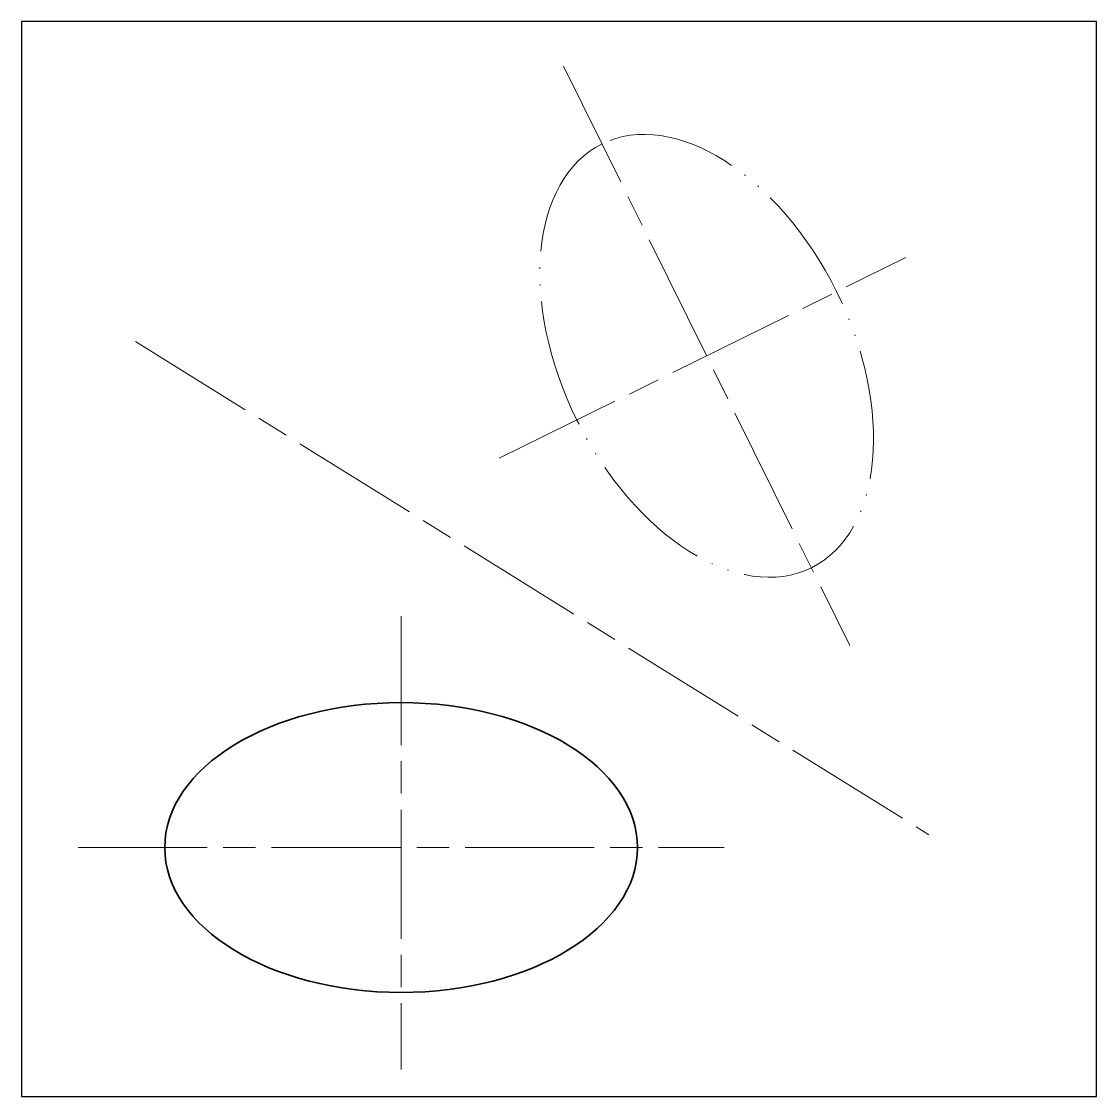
# Model space of a CAD drawing. Header units: millimetres. Extents: x 214 to 314, y -8 to 92.
import ezdxf

# ---------------------------------------------------------------- set-up
doc = ezdxf.new("R2010")
doc.units = ezdxf.units.MM
doc.header["$LTSCALE"] = 0.5
doc.header["$MEASUREMENT"] = 0
doc.linetypes.add('ACAD_ISO05W100', pattern=[33, 24, -3, 0, -3, 0, -3])
doc.linetypes.add('ACAD_ISO08W100', pattern=[36, 24, -3, 6, -3])
doc.layers.get('0').update_dxf_attribs({"linetype": 'CONTINUOUS', "lineweight": 35})
doc.layers.add('Assi', color=7, linetype='ACAD_ISO08W100', lineweight=18)
doc.layers.add('MistaFine2Pt', color=7, linetype='ACAD_ISO05W100', lineweight=18)
doc.layers.add('Costruzioni', color=3, linetype='CONTINUOUS')

msp = doc.modelspace()

# ---------------------------------------------------------------- linework, layer by layer
msp.add_ellipse((249.75, 15.53), major_axis=(-21.99, 0), ratio=0.61293)
at = {"layer": 'Assi'}
for p, q in [((264.87, 88.21), (291.48, 34.33)), ((258.88, 51.74), (296.69, 70.41)), ((225.04, 62.59), (298.84, 16.72)), ((249.75, 37.05), (249.75, -5.12)), ((219.71, 15.53), (279.79, 15.53))]:
    msp.add_line(p, q, dxfattribs=at)
at = {"layer": 'Costruzioni'}
msp.add_lwpolyline([(214.44, -7.63), (314.44, -7.63), (314.44, 92.37), (214.44, 92.37)], close=True, dxfattribs=at)
at = {"layer": 'MistaFine2Pt', "extrusion": (0, 0, -1)}
msp.add_ellipse((278.18, 61.27), major_axis=(-9.74, 19.71), ratio=0.61293, dxfattribs=at)

doc.saveas('drawing.dxf')
